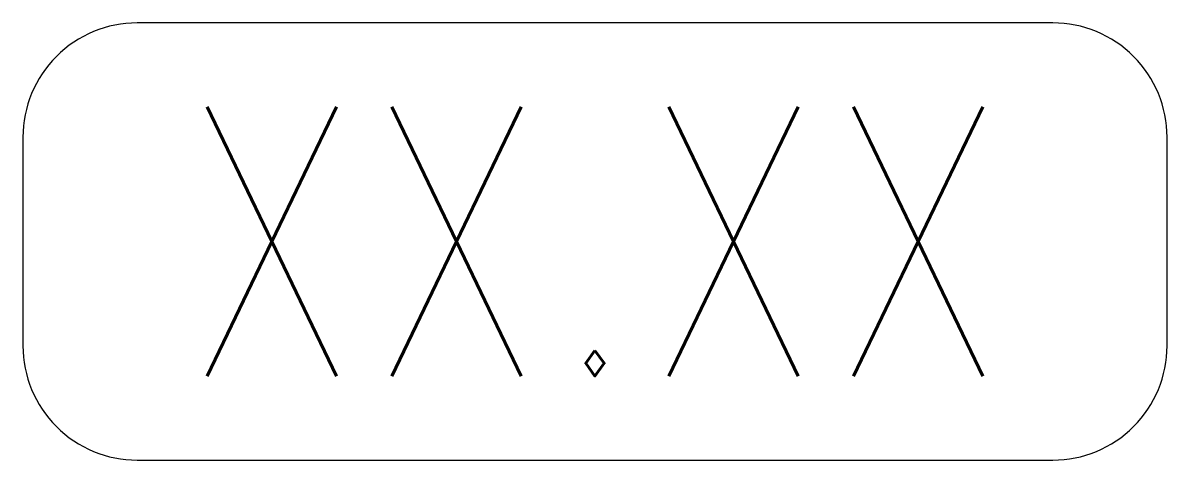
# Model space of a CAD drawing. Header units: feet. Extents: x -0.212 to 0.212, y -0.162 to 0.
import ezdxf
from ezdxf.enums import TextEntityAlignment as Align

# ---------------------------------------------------------------- set-up
doc = ezdxf.new("R2010")
doc.units = ezdxf.units.FT
doc.header["$LTSCALE"] = 100
doc.header["$MEASUREMENT"] = 0
doc.styles.add('L100', font='simplex.shx', dxfattribs={"width": 0.8, "height": 0.1})

msp = doc.modelspace()

# ---------------------------------------------------------------- linework, layer by layer
msp.add_lwpolyline([(0.2125, -0.12), (0.2125, -0.0425, 0.414214), (0.17, 0), (-0.17, 0, 0.414214), (-0.2125, -0.0425), (-0.2125, -0.12, 0.414214), (-0.17, -0.1625), (0.17, -0.1625, 0.414214)], format="xyb", close=True)

# ---------------------------------------------------------------- texts
at = {"style": 'L100', "width": 0.8}
msp.add_attdef('XX.XX', text='VALUE', height=0.1, dxfattribs=at).set_placement((0, -0.08125), align=Align.MIDDLE_CENTER)

doc.saveas('drawing.dxf')
